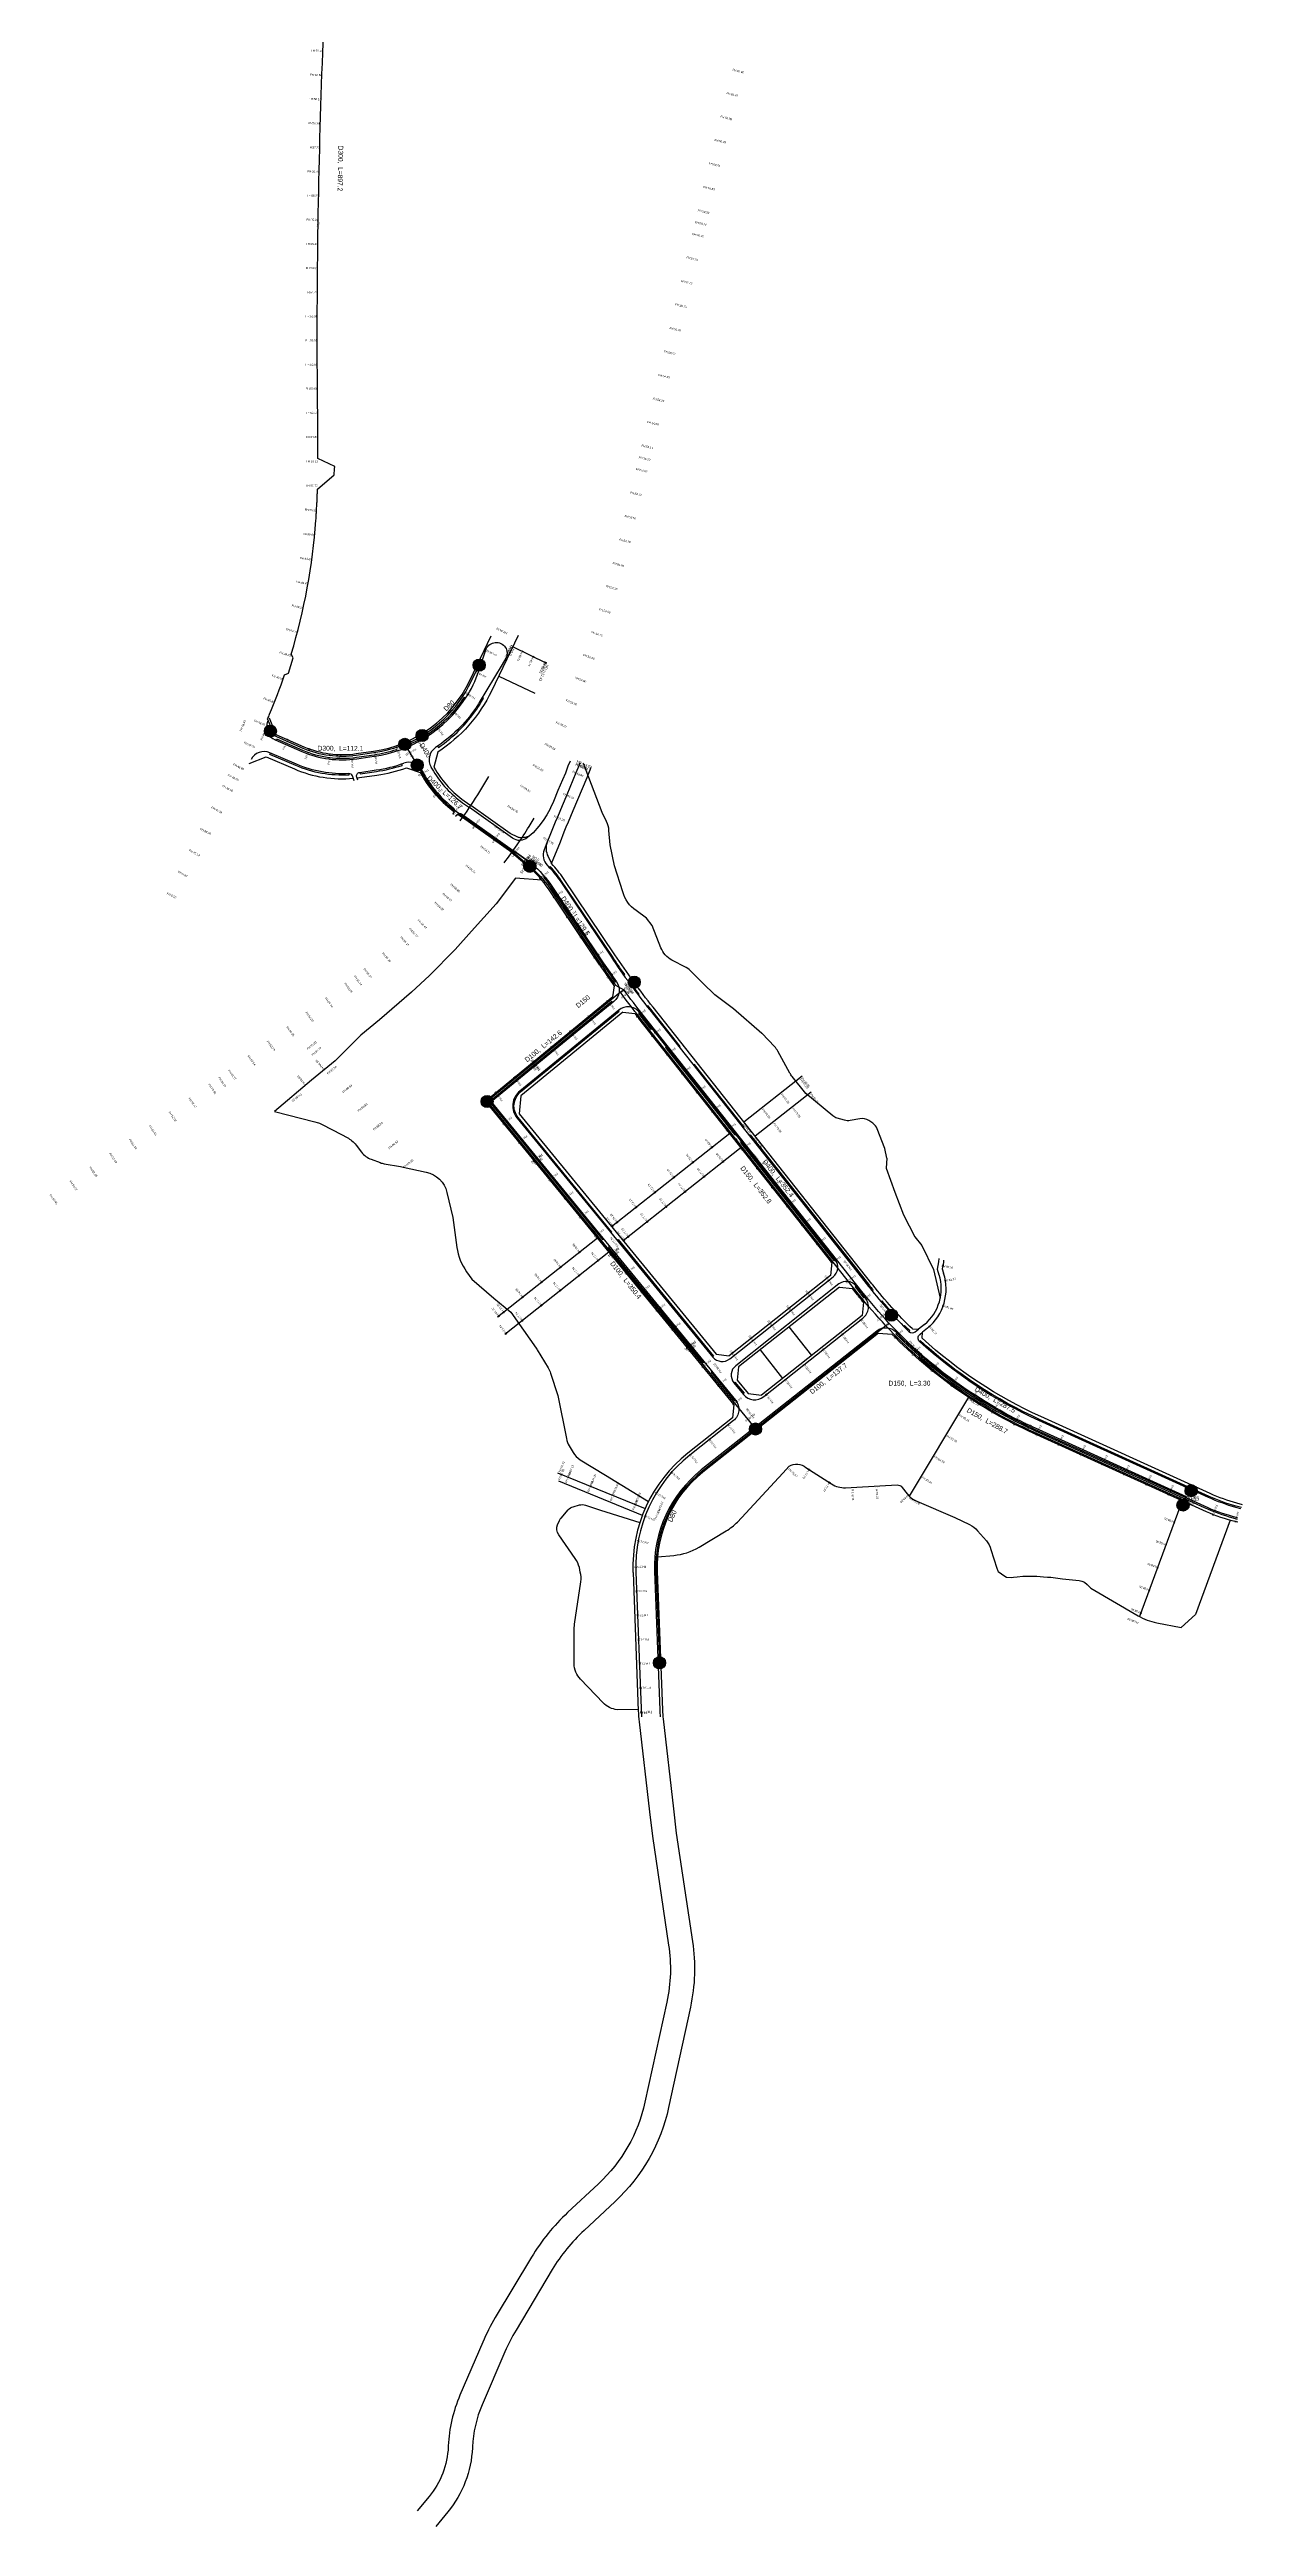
# Model space of a CAD drawing. Header units: millimetres. Extents: x 227572 to 269266, y 328772 to 443556.
# Drawn here: x 237910 to 238898, y 328772 to 330822 of the extents above; entities that cross this region are included whole.
import ezdxf
from ezdxf.enums import TextEntityAlignment as Align

# ---------------------------------------------------------------- set-up
doc = ezdxf.new("R2010")
doc.units = ezdxf.units.MM
for name, color, linetype in [('+++New_지구계(1안)', 1, 'Continuous'), ('0.보차도(중1류이상)', 5, 'Continuous'), ('0.보차도(중2류이하)', 4, 'Continuous'), ('0.식수대', 3, 'Continuous'), ('00_계획line', 7, 'Continuous'), ('L_diameter', 3, 'Continuous'), ('L_FH', 5, 'Continuous'), ('L_Junction', 1, 'Continuous'), ('L_pipeline', 4, 'Continuous'), ('L_Pipes', 2, 'Continuous'), ('S-2.생활-1.격점-1.원', 250, 'Continuous'), ('S-2.생활-1.격점-2.번호', 1, 'Continuous'), ('S-2.생활-2.관로-2.제원', 7, 'Continuous'), ('도로체인계획고', 6, 'Continuous'), ('도로체인번호', 6, 'Continuous')]:
    doc.layers.add(name, color=color, linetype=linetype)
doc.layers.get('+++New_지구계(1안)').off()
doc.styles.add('HY울릉도M', font='HYWULM.TTF')
doc.styles.get("Standard").update_dxf_attribs({"font": 'arial.ttf'})

# ---------------------------------------------------------------- blocks, each defined once
blk = doc.blocks.new('남청주현도')
at = {"layer": '0.보차도(중1류이상)', "color": 8, "ltscale": 0.3}
for points in [[(238090.8, 330266.1, 0.407532), (238097.2, 330250.6), (238119.2, 330241.1, 0.138555), (238164.6, 330235), (238179.1, 330237.1, 0.2146), (238254.7, 330285.2, 0.066674), (238265.6, 330307.8), (238269.7, 330320.3), (238271.8, 330326, -1.029569), (238288, 330318.2), (238284.9, 330313), (238266, 330281.6, -0.014735), (238263, 330276.9, -0.097303), (238229.8, 330244.4)], [(238162.5, 330216.8), (238161, 330220.8, 0.334024), (238158, 330222.8, -0.116612), (238114.7, 330230.5), (238092.7, 330240, 0.399853), (238077.1, 330234.3)], [(238165.5, 330217.2), (238164.6, 330219.8, -0.485539), (238167.1, 330223.8), (238180.7, 330225.8, 0.048952), (238203.6, 330231.4)]]:
    blk.add_lwpolyline(points, format="xyb", dxfattribs=at)
at = {"layer": '0.보차도(중2류이하)', "color": 8, "ltscale": 0.5}
for points in [[(238217.9, 330226.2), (238221.2, 330220.7, 0.093681), (238244.4, 330194.5, 0.093681)], [(238226, 330228.2), (238228.1, 330224.8, 0.104382), (238252.2, 330198.7), (238257.9, 330194.6)], [(238246.4, 330187.5), (238247.7, 330188.9, -0.377214), (238251.6, 330189.3), (238253.4, 330188)], [(238253.3, 330188), (238294.1, 330159.1), (238307.4, 330149.7), (238309.4, 330148, -0.071762), (238326.1, 330129.5), (238368.6, 330066.3, 0.00684), (238379.6, 330050.5, -0.394705), (238377.4, 330034.2), (238275.9, 329951.1), (238478.1, 329704.3, -0.419171), (238476.3, 329687.3), (238440.1, 329658.7, 0.239337), (238395.5, 329561.8), (238400.1, 329442.1)], [(238322.3, 330166.4), (238319.7, 330159.8, 0.29511), (238322.2, 330147, -0.04423), (238332.8, 330133.9), (238375.3, 330070.8, 0.019384), (238407.1, 330027.2), (238575.3, 329814.7), (238588.1, 329798.4, 0.000839), (238588.9, 329797.4, 0.032506), (238621.5, 329761.1, 0.382428), (238626.8, 329760.9), (238629.4, 329763)], [(238459.3, 329739.9, 0.409275), (238473.2, 329738.4), (238558.9, 329806.3, 0.414214), (238560.6, 329820.3), (238398.4, 330025.3, 0.419171), (238381.4, 330027.1), (238299.6, 329960.1, 0.414214), (238297.3, 329937.6), (238459.3, 329739.9)], [(238893.5, 329606.8), (238890, 329607.8, -0.039304), (238866.2, 329616.4), (238725.8, 329680.1, -0.092071), (238610.9, 329760.4, 0.382913), (238594.9, 329761.4), (238449.7, 329646.5, 0.239337), (238411, 329562.4), (238415.4, 329447.9, 0.013591), (238415.7, 329442.3)], [(238896.3, 329614.4), (238892.1, 329615.5, -0.039304), (238869.5, 329623.7), (238729.1, 329687.4, -0.079201), (238630.4, 329752.7, -0.456517), (238630.6, 329758.7), (238632.7, 329760.5)]]:
    blk.add_lwpolyline(points, format="xyb", dxfattribs=at)
at = {"layer": '0.보차도(중2류이하)', "color": 8, "ltscale": 0.5, "elevation": 50}
blk.add_lwpolyline([(238244.3, 330189.6), (238244.7, 330190.1)], dxfattribs=at)
at = {"layer": '0.보차도(중2류이하)', "color": 8, "ltscale": 0.5, "elevation": 51.7}
blk.add_lwpolyline([(238307.2, 330171), (238307.2, 330171), (238305.8, 330169.8, -0.340364), (238293.6, 330169.3), (238257.9, 330194.7, -0.000053), (238257.8, 330194.7, -0.000053)], format="xyb", dxfattribs=at)
at = {"layer": '0.보차도(중2류이하)', "color": 8, "ltscale": 0.5}
blk.add_lwpolyline([(238307.4, 330149.7), (238294.1, 330159.1)], dxfattribs=at)
blk.add_lwpolyline([(238583.4, 329772.1, 0.416582), (238585.4, 329789.1, -0.002841), (238582.6, 329792.5, -0.000821), (238581.8, 329793.5), (238577.6, 329798.8, 0.414214), (238563.6, 329800.4), (238478.2, 329732.8, 0.419171), (238476.7, 329718.7), (238484.6, 329709, 0.409273), (238501.4, 329707.2)], format="xyb", close=True, dxfattribs=at)
for centre, radius, start, end in [((238236.4, 330234.3), 12, 123.3135, 210.8185), ((238207.6, 330220.1), 12, 30.8185, 109.4264), ((238242.5, 330192.1), 3, 317.3235, 52.226)]:
    blk.add_arc(centre, radius, start, end, dxfattribs=at)
at = {"layer": '0.식수대', "color": 8, "ltscale": 0.3}
for p, q in [((238253.7, 330285.9), (238254.7, 330285.2)), ((238269.6, 330285.2), (238268.6, 330285.8)), ((238198, 330241.6), (238197.6, 330242.8)), ((238225.1, 330255.1), (238224.4, 330256.1)), ((238231.5, 330245.5), (238232.2, 330244.5)), ((238158, 330222.8), (238158.1, 330221.6)), ((238167.1, 330223.8), (238167.3, 330222.6)), ((238201.7, 330230.7), (238202.1, 330229.6))]:
    blk.add_line(p, q, dxfattribs=at)
for points in [[(238224.4, 330256.1, 0.097619), (238253.7, 330285.9)], [(238232.2, 330244.5, 0.092972), (238264, 330276.2, 0.014735), (238267.1, 330281), (238269.6, 330285.2)], [(238097.6, 330250.4), (238098.1, 330251.5), (238119.7, 330242.2, 0.138555), (238164.4, 330236.3), (238178.9, 330238.4, 0.04465), (238197.6, 330242.8)], [(238207.7, 330246.8, 0.018881), (238215, 330250.4, 0.018881)], [(238158.1, 330221.6, -0.116612), (238114.2, 330229.4), (238092.6, 330238.7), (238093.1, 330239.8)]]:
    blk.add_lwpolyline(points, format="xyb", dxfattribs=at)
for points in [[(238208.1, 330245.6), (238207.7, 330246.8)], [(238215.7, 330249.3), (238215, 330250.4)], [(238167.3, 330222.6), (238180.9, 330224.5)]]:
    blk.add_lwpolyline(points, dxfattribs=at)
at = {"layer": '0.식수대', "color": 8, "ltscale": 0.5}
for points in [[(238385.5, 330055.9), (238386.3, 330056.5, -0.006467), (238376.1, 330071.3), (238333.6, 330134.5, 0.037569), (238324.7, 330145.9), (238324.1, 330145)], [(238319.7, 330137.9), (238319.2, 330137, -0.029309), (238325.3, 330128.9), (238367.8, 330065.7, 0.00665), (238378.5, 330050.3), (238379.3, 330050.9)], [(238397.6, 330039.4), (238398.4, 330040, -0.00304), (238393.4, 330046.8), (238392.6, 330046.2)], [(238375, 329842.8), (238375.8, 329843.4), (238298.1, 329938.2, -0.414214), (238300.2, 329959.3), (238381.8, 330026.1), (238381.2, 330026.9)], [(238431.5, 329996.3), (238432.3, 329996.9), (238407.9, 330027.8, -0.001237), (238405.7, 330030.5), (238405, 330029.9)], [(238489.4, 329923.2), (238490.2, 329923.8), (238576.1, 329815.3), (238588.9, 329799.1, 0.000841), (238589.7, 329798.1, 0.002251), (238591.8, 329795.4), (238591, 329794.8)], [(238577.8, 329798.6), (238577, 329798), (238581.1, 329792.8, 0.000819), (238581.8, 329791.9, 0.002229), (238584, 329789.2), (238584.8, 329789.8)], [(238608.9, 329774.1), (238609.6, 329774.7, -0.010388), (238599.3, 329786.4), (238598.5, 329785.7)], [(238611.5, 329759.8), (238610.8, 329759.1, 0.091514), (238725.4, 329679.2), (238865.8, 329615.5, 0.039304), (238889.7, 329606.9), (238893.1, 329605.9)], [(238617.2, 329765.4), (238617.9, 329766.1, 0.004048), (238622.2, 329761.8), (238621.5, 329761.1)], [(238896.7, 329615.3), (238892.3, 329616.5, -0.039304), (238869.9, 329624.6), (238729.6, 329688.3, -0.079201), (238631.1, 329753.4), (238630.4, 329752.7)]]:
    blk.add_lwpolyline(points, format="xyb", dxfattribs=at)
for points in [[(238376.4, 330033.3), (238375.8, 330034.1), (238307.4, 329978.1), (238274.5, 329951.2), (238301.5, 329918.3), (238367.9, 329837.2), (238368.7, 329837.8)], [(238409.1, 330011.7), (238408.3, 330011.1), (238397.9, 330024.3), (238398.7, 330024.9)], [(238420.9, 329996.8), (238420.1, 329996.2), (238477.4, 329923.8), (238478.2, 329924.5)], [(238484.4, 329929.4), (238485.2, 329930.1), (238444.1, 329982), (238443.3, 329981.4)], [(238560.4, 329820.5), (238559.6, 329819.9), (238482.4, 329917.6), (238483.1, 329918.2)], [(238452.3, 329735.8), (238451.5, 329735.2), (238373, 329831), (238373.8, 329831.6)], [(238380.1, 329836.6), (238380.8, 329837.2), (238459.9, 329740.8), (238459.1, 329740.1)], [(238458.6, 329728.1), (238457.9, 329727.4), (238477.3, 329703.7), (238478, 329704.4)], [(238476.8, 329718.5), (238477.6, 329719.1), (238485.1, 329710), (238484.3, 329709.4)]]:
    blk.add_lwpolyline(points, dxfattribs=at)
at = {"layer": '0.식수대', "color": 8, "ltscale": 0.3}
blk.add_arc((238163.4, 330345.3), 122, 278.2165, 288.4778, dxfattribs=at)
at = {"layer": '00_계획line', "color": 7}
for p, q in [((238292.9, 330157.5), (238252.2, 330186.4)), ((238291.5, 330173.2), (238258.9, 330196.3)), ((238299.8, 330167.4), (238299.8, 330167.4)), ((238365.7, 330064.3), (238323.2, 330127.5)), ((238376.6, 330038.1), (238271, 329951.5)), ((238376.6, 330038.1), (238377.8, 330047)), ((238384.8, 330025.4), (238300.3, 329956.2)), ((238384.8, 330025.4), (238394.8, 330024.3)), ((238557.8, 329818.2), (238398.1, 330020)), ((238271, 329951.5), (238476.7, 329700.5)), ((238298.9, 329941.2), (238461.9, 329742.2)), ((238557.8, 329818.2), (238556.5, 329807.3)), ((238646.1, 329818.8), (238644.9, 329812.7)), ((238644.9, 329812.7), (238646.4, 329808)), ((238646.2, 329821.6), (238646.1, 329818.8)), ((238650.1, 329818.3), (238649, 329812.9)), ((238649, 329812.9), (238650.2, 329809.3)), ((238650.2, 329820.1), (238650.1, 329818.3)), ((238556.5, 329807.3), (238472.8, 329741)), ((238564, 329797.9), (238480.6, 329731.8)), ((238564, 329797.9), (238574.9, 329796.6)), ((238582.7, 329774.4), (238499.5, 329708.5)), ((238583.9, 329785.4), (238582.7, 329774.4)), ((238634.3, 329767), (238629.4, 329763)), ((238636.9, 329763.9), (238632.7, 329760.5)), ((238461.9, 329742.2), (238472.8, 329741)), ((238480.6, 329731.8), (238479.4, 329720.9)), ((238479.4, 329720.9), (238488.5, 329709.7)), ((238488.5, 329709.7), (238499.5, 329708.5)), ((238475.5, 329689.6), (238438.7, 329660.4)), ((238476.7, 329700.5), (238475.5, 329689.6)), ((238393.2, 329561.7), (238397.6, 329447.2))]:
    blk.add_line(p, q, dxfattribs=at)
for points in [[(238097.6, 330255), (238120.9, 330245, 0.138555), (238164, 330239.3), (238178.4, 330241.3, 0.24975), (238258.1, 330299.7), (238275.9, 330336.8)], [(238298.2, 330337.1), (238276.1, 330291.1, -0.136928), (238231.7, 330240.6, -0.136068)], [(238089.6, 330236.7), (238113, 330226.6, 0.125407), (238161.7, 330218.9, 0.125407)], [(238164.8, 330219.2, 0.005217), (238166.9, 330219.5), (238181.3, 330221.5, 0.050323), (238205.7, 330227.6), (238217, 330223.8), (238219.5, 330219.6, 0.101835), (238245.6, 330191.1)], [(238228.5, 330228), (238229.8, 330225.8, 0.104382), (238253.4, 330200.3), (238258.9, 330196.3)], [(238250.3, 330183.7, 0.01734), (238264.7, 330205.3), (238274, 330220.4)], [(238349.4, 330231.6), (238346, 330223.4), (238338.4, 330205.3), (238334.5, 330196), (238330.6, 330186.7), (238328.8, 330182.5), (238327.1, 330178.4), (238323.8, 330170.1), (238322.3, 330166.4, 0.216061), (238322.9, 330154.1), (238325.8, 330148.3)], [(238452.2, 330048.1), (238442, 330058.5, 0.076574), (238437.2, 330062.2), (238425.4, 330068.4, -0.176643), (238416.3, 330078.7), (238409, 330097), (238404.3, 330103), (238395.8, 330109.6, -0.199545), (238384.9, 330124.9), (238377.9, 330146.4), (238374.2, 330163.9), (238373.3, 330175.8, 0.093778), (238371.4, 330183), (238367.8, 330190.6), (238352.1, 330231.1)], [(238286.5, 330148.9, 0.027426), (238307.2, 330179.1), (238311.4, 330185.8)], [(238624.4, 329763.2, -0.032935), (238591.7, 329799.6, -0.000846), (238590.9, 329800.6), (238409.8, 330029.4, -0.019384), (238378.2, 330072.7), (238335.7, 330135.9, 0.040074), (238325.8, 330148.3, 0.040074)], [(238317.8, 330134.7), (238295.9, 330136.2), (238279.9, 330114.9), (238259.6, 330092.4), (238246, 330077.2), (238224.8, 330055.6), (238209.9, 330041.9), (238183.3, 330019), (238168.1, 330006.2), (238157.5, 329995.7), (238146.6, 329985), (238127.2, 329969.1), (238096.6, 329943.2), (238129.8, 329934.7), (238131.7, 329934.1, -0.053188), (238136, 329932.4), (238151.9, 329924), (238156.6, 329921.6, -0.110698), (238164, 329915.4), (238168.6, 329909.4, 0.139468), (238176.5, 329903.6), (238184, 329900.8, 0.047422), (238187.3, 329899.9), (238200.8, 329897.5, -0.025771), (238203, 329897), (238222.1, 329893, -0.296143), (238239.1, 329876.2), (238244, 329855.4), (238247.5, 329830.7, 0.11731), (238255.4, 329810.5), (238259.7, 329804.4), (238277.9, 329788.7), (238292, 329777.1), (238313.1, 329747.2, -0.01801), (238313.9, 329745.9), (238322.9, 329731, -0.055601), (238325, 329726.5), (238331.1, 329708), (238338.1, 329672.4, 0.088165), (238340.3, 329666.5), (238343.7, 329661, 0.118061), (238349.6, 329655), (238370.4, 329642.1), (238406.1, 329620.5)], [(238452.2, 330048.1), (238459.9, 330040.7, 0.032063), (238460.9, 330039.9), (238476.4, 330028.5)], [(238452.2, 330048.1), (238459.9, 330040.7, 0.032063), (238460.9, 330039.9), (238476.4, 330028.5)], [(238603.2, 329904.6), (238601.7, 329912.4), (238595.3, 329928.8, 0.151359), (238591.7, 329933.4), (238588.3, 329935.7, 0.200784), (238580.8, 329937.2), (238572.9, 329935.7, -0.120691), (238568.1, 329935.9), (238562.1, 329937.7, -0.099204), (238558.6, 329939.5), (238536.1, 329957.9), (238524.8, 329972.1, -0.041727), (238523, 329974.9), (238513, 329993, 0.061001), (238510.2, 329997), (238500.2, 330007.8), (238499.9, 330008)], [(238583.9, 329785.4, -0.004092), (238579.9, 329790.3, -0.000814), (238579.1, 329791.3), (238574.9, 329796.6)], [(238596.4, 329759.7), (238451.1, 329644.7, 0.239337), (238413.2, 329562.5), (238417.6, 329448, 0.018998), (238418.2, 329440.4), (238426.7, 329366), (238429, 329345.9), (238442.5, 329256.2, -0.091217), (238440.7, 329202), (238422.7, 329119, -0.152645), (238378.4, 329041.2), (238352.7, 329017.2, 0.070157), (238326.3, 328984.7), (238296.4, 328934.7, 0.033552), (238287.2, 328916.8), (238268.3, 328872.9, 0.090315), (238260.3, 328838), (238260.3, 328837.2, -0.161567), (238240, 328784.3), (238230, 328772.2)], [(238893.6, 329603.2), (238889, 329604.4, -0.039304), (238864.7, 329613.2), (238724.4, 329676.9, -0.093002), (238607.4, 329759, -0.093002)], [(238897.5, 329617.7), (238893, 329618.9, -0.039304), (238870.9, 329626.9), (238730.6, 329690.6, -0.079412), (238632.5, 329755.5, -0.079412)], [(238413.5, 329574.5), (238427, 329575.8, 0.11124), (238447.9, 329582.6), (238470.2, 329596, 0.060485), (238479.7, 329603.4), (238517.1, 329643.9), (238522.3, 329649.5, -0.342423), (238536.3, 329648.4), (238557.5, 329634.9, 0.152038), (238569, 329631.8), (238578.5, 329632.2)], [(238578.5, 329632.2), (238611.7, 329634.1, -0.246742), (238615.9, 329632.1), (238620.1, 329626.7, 0.127134), (238628, 329620.6), (238659.4, 329607.1), (238671.7, 329601.3, -0.107162), (238678.4, 329596.2), (238685.6, 329587.9, -0.101824), (238689.4, 329580.8), (238694.3, 329565.2, 0.073984), (238695.5, 329562.5, 0.073984)], [(238397.6, 329448.3), (238380.2, 329448.1, -0.181037), (238368.5, 329453.7), (238349.7, 329473.3, -0.194975), (238344.5, 329486.2), (238344.6, 329516.2, -0.035157), (238344.8, 329518.8), (238350, 329554, 0.093917), (238349.6, 329562), (238348.8, 329565.8, 0.096011), (238345.4, 329573.3), (238331.7, 329592.8, -0.262509), (238330.8, 329601.2), (238332.3, 329604.6, -0.075264), (238333.7, 329606.7), (238339.6, 329613.5, -0.14805), (238343.8, 329616.1), (238348.9, 329617.5, -0.150123), (238353.9, 329617.4), (238366.4, 329613.1), (238398.8, 329602.9)], [(238772.1, 329548.8), (238811.2, 329525.9, 0.083135), (238826.6, 329520), (238846.8, 329516, 0)], [(238398.3, 329438.1), (238406.9, 329363.7), (238409.2, 329343.3), (238422.7, 329253.3, -0.091217), (238421.2, 329206.2), (238403.1, 329123.2, -0.152645), (238364.7, 329055.8), (238339.1, 329031.9, 0.070157), (238309.2, 328995), (238279.2, 328945, 0.033552), (238268.9, 328924.7), (238250, 328880.8, 0.090315), (238240.3, 328838.9), (238240.3, 328838.1, -0.161567), (238224.5, 328797), (238214.7, 328785.1)]]:
    blk.add_lwpolyline(points, format="xyb", dxfattribs=at)
for points in [[(238322, 330314), (238293.7, 330327.6)], [(238282.1, 330303.5), (238311.9, 330289.2)], [(238092, 330268.9), (238097.6, 330255)], [(238075.6, 330231.2), (238089.6, 330236.7)], [(238231.7, 330240.6), (238228.5, 330228)], [(238341.2, 330233), (238339.4, 330228.8), (238337.2, 330223.2), (238334.9, 330217.7), (238331.1, 330208.7), (238327.3, 330199.6), (238325, 330194.4)], [(238325.8, 330148.3), (238333.1, 330166.4), (238336.3, 330174.6), (238338, 330178.6), (238339.8, 330182.8), (238343.7, 330192.1), (238347.6, 330201.4), (238355.2, 330219.5), (238358.7, 330228)], [(238162.5, 330216.8), (238161.7, 330218.9)], [(238165.5, 330217.2), (238164.8, 330219.2)], [(238248.1, 330189.3), (238252.2, 330186.4)], [(238325, 330194.4), (238324.6, 330193.5), (238321.9, 330188.7), (238318.8, 330184), (238315.3, 330179.2), (238310.6, 330173.8), (238307.2, 330171), (238306.5, 330170.7), (238305.7, 330170.5), (238304.9, 330170.2), (238304.1, 330170), (238303.3, 330169.9), (238302.5, 330169.8), (238301.6, 330169.7), (238300.7, 330169.7), (238299.9, 330169.7), (238299.1, 330169.8), (238298.4, 330170), (238297.8, 330170.1), (238291.5, 330173.2)], [(238292.9, 330157.5), (238307.2, 330145.3)], [(238476.4, 330028.5), (238499.9, 330008)], [(238476.4, 330028.5), (238499.9, 330008)], [(238300.3, 329956.2), (238298.9, 329941.2)], [(238533.2, 329972.5), (238485, 329934.3)], [(238540.6, 329959.2), (238494.3, 329922.6)], [(238473.3, 329925), (238375.5, 329847.7)], [(238482.6, 329913.3), (238385, 329836.1)], [(238603.2, 329904.6), (238602.7, 329896.2), (238609.8, 329876.4), (238617, 329857.5), (238626.4, 329839.3), (238632.1, 329832.2)], [(238363.7, 329838.4), (238281.2, 329773)], [(238632.1, 329832.2), (238642, 329812.3), (238647.5, 329788.7)], [(238373.3, 329826.8), (238287.1, 329758.6)], [(238522.2, 329764.8), (238540.8, 329741.3)], [(238596.4, 329759.7), (238607.4, 329759)], [(238624.4, 329763.2), (238629.4, 329763)], [(238632.5, 329755.5), (238632.7, 329760.5)], [(238498.3, 329745.9), (238516.9, 329722.3)], [(238670.7, 329706.6), (238621.7, 329624.8)], [(238330.8, 329644.1), (238403.2, 329614.5)], [(238330.8, 329644.1), (238403.2, 329614.5)], [(238331.5, 329637.4), (238400.9, 329609)], [(238331.5, 329637.4), (238400.9, 329609)], [(238847.6, 329621), (238812.4, 329525.2)], [(238887.5, 329605), (238858.8, 329526.9)], [(238695.5, 329562.5), (238700.9, 329558.6), (238702.2, 329557.7), (238706.2, 329557.6), (238708.1, 329557.8), (238711.1, 329558), (238715.9, 329558.5), (238719.2, 329558.7), (238722.5, 329558.7), (238725.7, 329558.6), (238727.3, 329558.5), (238732.9, 329558.1), (238736.2, 329557.9), (238738.9, 329557.8), (238748.6, 329556.5), (238762.4, 329554.9), (238764.6, 329554.4), (238766.7, 329553.5), (238769, 329551.8), (238772.1, 329548.8)], [(238858.8, 329526.9), (238846.8, 329516)]]:
    blk.add_lwpolyline(points, dxfattribs=at)
at = {"layer": '00_계획line', "color": 7, "elevation": 50}
for points in [[(238244.3, 330189.6), (238245.6, 330191.1)], [(238246.4, 330187.5), (238248.1, 330189.3)]]:
    blk.add_lwpolyline(points, dxfattribs=at)
at = {"layer": '00_계획line', "color": 7}
for centre, radius, start, end in [((238253.7, 330080.8), 83.7, 33.9168, 50.3538), ((238952.8, 330459.1), 707.5, 213.9168, 215.6274), ((238952.8, 330459.1), 707.5, 217.9252, 218.3587), ((238610.3, 329796.4), 38, 309.3268, 17.8451), ((238610.3, 329796.4), 42, 309.3268, 17.8451), ((238513.1, 329566.3), 120, 128.3587, 182.1981), ((238517.5, 329451.8), 120, 182.1981, 186.5515)]:
    blk.add_arc(centre, radius, start, end, dxfattribs=at)
blk = doc.blocks.new('격점-생활')
at = {"layer": 'S-2.생활-1.격점-1.원'}
h = blk.add_hatch(color=250, dxfattribs=at)
h.dxf.hatch_style = 1
edge = h.paths.add_edge_path()
edge.add_arc((237637.7, 330904.9), 9, 0, 360)
blk.add_circle((237637.7, 330904.9), 9, dxfattribs=at)

msp = doc.modelspace()

# ---------------------------------------------------------------- linework, layer by layer
at = {"layer": 'L_pipeline'}
for points in [[(238096.5, 330253.9), (238092.4, 330264.1), (238090.8, 330268), (238090.9, 330268.2), (238091.3, 330269.1), (238091.7, 330270.1), (238092.1, 330271), (238092.5, 330271.9, 0.017038), (238104.9, 330304.5), (238108.1, 330306), (238112.1, 330318.5), (238110.4, 330321.7, 0.055308), (238130.8, 330432.5), (238130.9, 330433.5), (238130.9, 330434.6), (238131, 330435.6), (238131.1, 330436.6), (238131.1, 330437.6), (238131.2, 330438.6), (238131.3, 330439.6), (238131.3, 330440.7), (238131.4, 330441.7), (238131.4, 330442.7), (238131.5, 330443.7), (238131.5, 330444.7), (238131.6, 330445.7), (238131.6, 330446.8), (238131.7, 330447.8), (238131.7, 330448.8), (238131.8, 330449.8), (238131.8, 330450.8), (238131.8, 330451.8), (238131.9, 330452.9), (238131.9, 330453.9), (238132, 330454.9), (238132, 330455.9), (238132, 330456.9), (238132.1, 330457.9), (238132.1, 330458.2), (238145.9, 330469.9), (238146.3, 330474.9), (238146.4, 330476.9), (238132.4, 330483.6), (238132.4, 330484.2), (238132.4, 330485.2), (238132.4, 330486.2), (238132.4, 330487.2), (238132.4, 330488.2), (238132.4, 330489.3), (238132.4, 330490.3), (238132.4, 330491.3), (238132.4, 330492.3), (238132.4, 330493.3), (238132.4, 330494.3), (238132.4, 330495.3), (238132.4, 330496.3), (238132.4, 330497.3), (238132.4, 330498.3), (238132.4, 330499.3), (238132.4, 330500.3), (238132.4, 330501.3), (238132.4, 330502.3), (238132.4, 330503.3), (238132.4, 330504.3), (238132.4, 330505.3), (238132.4, 330506.3), (238132.3, 330507.3), (238132.3, 330508.3), (238132.3, 330509.3), (238132.3, 330510.3), (238132.3, 330511.3), (238132.3, 330512.3), (238132.3, 330513.3), (238132.1, 330535.6, -0.011854), (238136.5, 330819.6), (238139.6, 330900)], [(238204.4, 330246.9, 0.184012), (238259.4, 330299.1), (238265.8, 330312.4)], [(238204.4, 330246.9, -0.06285), (238178.7, 330239.9), (238164.2, 330237.8, -0.138555), (238120.3, 330243.6), (238096.5, 330253.9)], [(238214.6, 330229.8), (238220.4, 330220.1, 0.104382), (238247, 330191.3), (238293.6, 330158.3), (238293.6, 330158.3), (238307.8, 330146)], [(238307.8, 330146, -0.071818), (238324.1, 330128.1), (238366.6, 330064.9, 0.00116), (238378.6, 330047.6), (238385.6, 330043.9)], [(238602.5, 329765.8, -0.022331), (238579.9, 329791.9), (238398.9, 330020.7, -0.009399), (238382.8, 330041.8, -0.009399)], [(238604.9, 329768.1, -0.016228), (238582.6, 329794.1), (238401.6, 330022.8, -0.009399), (238385.6, 330043.9, -0.009399)], [(238849.7, 329621.1), (238724.8, 329677.8, -0.09965), (238602.5, 329765.8, -0.098448)], [(238851.2, 329624.3), (238726.2, 329681, -0.098437), (238604.9, 329768.1, -0.098448)], [(238494.5, 329680.4), (238450.5, 329645.5, 0.239337), (238412.2, 329562.4), (238415.1, 329486.9)]]:
    msp.add_lwpolyline(points, format="xyb", dxfattribs=at)
for points in [[(238204.4, 330246.9), (238214.6, 330229.8)], [(238382.8, 330041.8), (238272.4, 329951.4)], [(238382.8, 330041.8), (238385.6, 330043.9)], [(238272.4, 329951.4), (238494.5, 329680.4)], [(238602.5, 329765.8), (238494.5, 329680.4)], [(238602.5, 329765.8), (238604.9, 329768.1)], [(238849.7, 329621.1), (238848.3, 329618)], [(238851.2, 329624.3), (238849.7, 329621.1)]]:
    msp.add_lwpolyline(points, dxfattribs=at)

# ---------------------------------------------------------------- block references
at = {"layer": '+++New_지구계(1안)'}
msp.add_blockref('남청주현도', (0, 0), dxfattribs=at)
at = {"layer": 'S-2.생활-1.격점-1.원', "xscale": 0.5555555555620231, "yscale": 0.5555555555620231, "zscale": 0.5555555555620231}
for p in [(106244.9, 146476.4), (106072.2, 146421.9), (106183.4, 146410.9), (106197.8, 146418.2), (106193.7, 146393.8), (106286.9, 146310), (106373.3, 146214.1), (106251.5, 146115.4), (106586.2, 145938.5), (106473.6, 145844.3), (106834.1, 145793.3), (106827.4, 145781.4), (106394.2, 145650.8)]:
    msp.add_blockref('격점-생활', p, dxfattribs=at)

# ---------------------------------------------------------------- texts
at = {"layer": 'L_diameter', "width": 0.8}
for s, rotation, p in [('300', 89.1103, (238132.6, 330678.2)), ('80', 47.4404, (238241.9, 330273.2)), ('300', 357.8652, (238149.6, 330237)), ('400', 300.8185, (238209.5, 330238.4)), ('400', 324.6548, (238257.2, 330184.1)), ('400', 303.9168, (238346.6, 330094.5)), ('150', 36.2046, (238384.2, 330042.8)), ('100', 39.3268, (238327.6, 329996.6)), ('150', 308.3587, (238491.8, 329903.2)), ('400', 308.3587, (238494.5, 329905.4)), ('100', 309.3268, (238383.5, 329815.9)), ('150', 43.1031, (238603.7, 329767)), ('100', 38.3587, (238548.5, 329723.1)), ('150', 334.5603, (238718.2, 329680.9)), ('400', 334.6082, (238720.3, 329683.8)), ('80', 70.798, (238417.8, 329599.5))]:
    msp.add_text(s, height=1, rotation=rotation, dxfattribs=at).set_placement(p, align=Align.TOP_CENTER)
at = {"layer": 'L_FH'}
for p in [(238849.7, 329621.1), (238851.2, 329624.3)]:
    msp.add_text('80.55', height=3, dxfattribs=at).set_placement(p, align=Align.TOP_LEFT)
at = {"layer": 'L_Junction'}
for s, p in [('nam1_SL1', (238849.7, 329621.1)), ('nam1_SL2', (238851.2, 329624.3))]:
    msp.add_text(s, height=1, dxfattribs=at).set_placement(p)
at = {"layer": 'L_Pipes', "width": 0.75}
for s, rotation, p in [('Nam1_088', 89.1103, (238132.6, 330678.2)), ('nam2_014', 47.4404, (238241.9, 330273.2)), ('nam2_015', 357.8652, (238149.6, 330237)), ('nam2_012', 300.8185, (238209.5, 330238.4)), ('nam2_013', 324.6548, (238257.2, 330184.1)), ('nam2_001', 303.9168, (238346.6, 330094.5)), ('nam2_010', 36.2046, (238384.2, 330042.8)), ('nam2_006', 39.3268, (238327.6, 329996.6)), ('nam2_003', 308.3587, (238491.8, 329903.2)), ('nam2_002', 308.3587, (238494.5, 329905.4)), ('nam2_007', 309.3268, (238383.5, 329815.9)), ('nam2_011', 43.1031, (238603.7, 329767)), ('nam2_004', 38.3587, (238548.5, 329723.1)), ('nam2_009', 334.5603, (238718.2, 329680.9)), ('nam2_008', 334.6082, (238720.3, 329683.8)), ('nam2_005', 70.798, (238417.8, 329599.5))]:
    msp.add_text(s, height=1, rotation=rotation, dxfattribs=at).set_placement(p, align=Align.CENTER)
at = {"layer": 'S-2.생활-1.격점-2.번호', "color": 7, "true_color": 0xffffff, "style": 'HY울릉도M'}
for s, p in [('7', (238265.8, 330312.4)), ('9', (238093.2, 330257.9)), ('8', (238204.4, 330246.9)), ('6', (238214.6, 330229.8)), ('5', (238307.8, 330146)), ('4', (238394.3, 330050.2)), ('1', (238607.1, 329774.6)), ('2', (238494.5, 329680.4)), ('SL2', (238855, 329629.3)), ('SL1', (238848.3, 329617.4)), ('3', (238415.1, 329486.9))]:
    msp.add_text(s, height=5, dxfattribs=at).set_placement(p, align=Align.MIDDLE_CENTER)
at = {"layer": 'S-2.생활-1.격점-2.번호', "color": 7, "true_color": 0xffffff, "style": 'HY울릉도M', "width": 0.5}
msp.add_text('4-1', height=5, dxfattribs=at).set_placement((238272.4, 329951.4), align=Align.MIDDLE_CENTER)
at = {"layer": 'S-2.생활-2.관로-2.제원', "color": 7, "style": 'HY울릉도M', "width": 0.9}
for s, rotation, p in [('D300,  L=897.2', 268.9793, (238149.1, 330723.6, 69)), ('D80', 43.7998, (238242.3, 330277.6, 115)), ('D300,  L=112.1', 359.8117, (238151.1, 330241.7, 69)), ('D400', 301.3654, (238219.7, 330241, 69)), ('D400,  L=126.7', 316.6534, (238236.1, 330205.7)), ('D400,  L=129.5', 303.9168, (238343.9, 330103.9, 69)), ('D150', 39.3268, (238353, 330032.7)), ('D100,  L=142.6', 39.3268, (238320.2, 329995.7, 69)), ('D150,  L=352.8', 308.1618, (238493.4, 329881.3, 69)), ('D400,  L=352.4', 308.1618, (238511.8, 329886.6, 69)), ('D100,  L=350.4', 308.1618, (238385.7, 329802.4, 69)), ('D100,  L=137.7', 38.1618, (238556.2, 329720.6, 69)), ('D400,  L=287.5', 330.4799, (238691.9, 329702.8, 147)), ('D150,  L=288.7', 330.4799, (238685.4, 329685.4, 147)), ('D80', 65.2784, (238427.5, 329607.5, 69))]:
    msp.add_text(s, height=4, rotation=rotation, dxfattribs=at).set_placement(p, align=Align.CENTER)
msp.add_text('D150,  L=3.30', height=4, dxfattribs=at).set_placement((238622, 329716.3, 69), align=Align.CENTER)
at = {"layer": '도로체인계획고'}
for s, rotation, p in [('FH:59.07', 357.7577, (238126.8, 330820.3)), ('FH:58.60', 357.9261, (238126, 330800.3)), ('FH:61.95', 345.6337, (238475.4, 330804.5)), ('FH:58.14', 358.1171, (238125.3, 330780.3)), ('FH:61.46', 345.4266, (238470.4, 330785.2)), ('FH:57.68', 358.3081, (238124.7, 330760.3)), ('FH:60.98', 345.4266, (238465.4, 330765.8)), ('FH:57.22', 358.4991, (238124.2, 330740.3)), ('FH:60.49', 346.554, (238460.5, 330746.4)), ('FH:56.75', 358.6901, (238123.7, 330720.3)), ('FH:60.01', 346.554, (238455.9, 330727)), ('FH:56.29', 358.8811, (238123.3, 330700.3)), ('FH:59.53', 346.554, (238451.2, 330707.5)), ('FH:55.83', 359.072, (238122.9, 330680.3)), ('FH:58.74', 346.554, (238444.3, 330678.3)), ('FH:59.03', 346.554, (238446.6, 330688.1)), ('FH:55.37', 359.263, (238122.6, 330660.3)), ('FH:58.43', 346.554, (238441.9, 330668.6)), ('FH:54.91', 359.454, (238122.4, 330640.3)), ('FH:57.12', 346.554, (238432.6, 330629.7)), ('FH:57.72', 346.554, (238437.3, 330649.2)), ('FH:54.44', 359.645, (238122.3, 330620.3)), ('FH:56.75', 346.554, (238428, 330610.3)), ('FH:53.98', 359.836, (238122.2, 330600.4)), ('FH:56.35', 346.554, (238423.3, 330590.8)), ('FH:53.52', 0.027, (238122.2, 330580.4)), ('FH:55.67', 346.554, (238418.7, 330571.4)), ('FH:53.06', 0.218, (238122.2, 330560.4)), ('FH:54.83', 346.554, (238414, 330551.9)), ('FH:52.60', 0.409, (238122.3, 330540.4)), ('FH:54.23', 346.554, (238409.4, 330532.4)), ('FH:52.13', 0.4744, (238122.5, 330520.4)), ('FH:54.08', 346.554, (238404.7, 330513)), ('FH:51.67', 0.39, (238122.6, 330500.4)), ('FH:54.14', 346.554, (238400.1, 330493.5)), ('FH:51.21', 359.7927, (238122.7, 330480.4)), ('FH:54.02', 346.554, (238395.4, 330474.1)), ('FH:54.10', 346.554, (238397.8, 330483.8)), ('FH:50.75', 358.6224, (238122.4, 330460.3)), ('FH:53.72', 346.554, (238390.8, 330454.6)), ('FH:50.32', 356.8792, (238121.5, 330440.3)), ('FH:53.55', 346.554, (238386.1, 330435.2)), ('FH:49.95', 354.6473, (238120, 330420.3)), ('FH:53.70', 346.554, (238381.5, 330415.7)), ('FH:49.65', 352.3554, (238117.6, 330400.4)), ('FH:54.00', 343.6176, (238376.2, 330396.4)), ('FH:49.40', 350.0636, (238114.5, 330380.7)), ('FH:54.30', 343.6176, (238370.6, 330377.2)), ('FH:49.23', 347.7718, (238110.6, 330361)), ('FH:44.50', 154.3076, (238289.4, 330339.5)), ('FH:54.55', 343.6176, (238364.9, 330358)), ('FH:49.03', 343.1881, (238100.4, 330322.3)), ('FH:49.11', 345.48, (238105.8, 330341.5)), ('FH:48.69', 154.3076, (238280.7, 330321.4)), ('FH:48.71', 244.3076, (238292.2, 330329.4)), ('FH:48.71', 244.3076, (238301.3, 330325)), ('FH:54.70', 340.5664, (238358.4, 330339.1)), ('FH:48.95', 340.8963, (238094.1, 330303.2)), ('FH:48.75', 154.3076, (238272, 330303.4)), ('FH:48.71', 244.3076, (238310.3, 330320.7)), ('FH:48.71', 244.3076, (238320.6, 330315.7)), ('FH:54.90', 339.4312, (238345, 330301.4)), ('FH:54.80', 340.5664, (238351.8, 330320.2)), ('FH:48.87', 338.6045, (238087.1, 330284.4)), ('FH:48.81', 147.9925, (238262.9, 330285.5)), ('FH:55.00', 336.8847, (238337.4, 330282.8)), ('FH:48.43', 66.6629, (238069.1, 330257.5)), ('FH:48.79', 336.3651, (238079.3, 330266)), ('FH:48.93', 128.0635, (238236.6, 330255.2)), ('FH:48.87', 138.028, (238251.1, 330269.2)), ('FH:55.07', 334.3383, (238329.1, 330264.6)), ('FH:48.70', 334.605, (238071, 330247.8)), ('FH:49.20', 66.6629, (238086.2, 330250.1)), ('FH:49.40', 66.6629, (238104.6, 330242.2)), ('FH:49.33', 69.2411, (238123, 330234.5)), ('FH:49.05', 108.1346, (238201.5, 330235.7)), ('FH:49.00', 210.8185, (238213.2, 330243.9)), ('FH:48.99', 118.0991, (238219.9, 330243.9)), ('FH:55.08', 331.7918, (238319.9, 330246.7)), ('FH:48.55', 333.041, (238057.6, 330220.9)), ('FH:48.60', 333.4178, (238062.1, 330229.8)), ('FH:49.25', 81.9735, (238142.2, 330230)), ('FH:49.18', 94.7059, (238162.1, 330227.9)), ('FH:49.11', 98.2165, (238181.9, 330230.7)), ('FH:49.04', 210.8185, (238223.4, 330226.7)), ('FH:55.03', 329.2453, (238310, 330229.3)), ('FH:53.84', 337.3087, (238342.8, 330223.7)), ('FH:53.94', 337.3087, (238345.5, 330230)), ('FH:48.50', 332.8036, (238053, 330212)), ('FH:49.13', 222.2367, (238234.7, 330210.5)), ('FH:54.92', 328.3489, (238299.5, 330212.3)), ('FH:53.54', 337.3087, (238335.1, 330205.2)), ('FH:48.38', 332.7099, (238043.9, 330194.2)), ('FH:49.38', 234.6548, (238249.2, 330197.1)), ('FH:49.99', 234.6548, (238265.5, 330185.5)), ('FH:54.64', 326.3774, (238278.2, 330178.4)), ('FH:54.78', 328.3489, (238289, 330195.3)), ('FH:53.25', 337.2307, (238327.4, 330186.8)), ('FH:48.13', 332.7099, (238025.5, 330158.7)), ('FH:48.26', 332.7099, (238034.7, 330176.4)), ('FH:54.71', 323.5126, (238266.6, 330162)), ('FH:50.93', 234.6548, (238281.8, 330174)), ('FH:51.93', 234.6548, (238298.1, 330162.4)), ('FH:52.95', 330.3515, (238318.5, 330168.8)), ('FH:0.00', 332.7099, (238016.4, 330140.9)), ('FH:55.22', 321.9854, (238254.4, 330146.2)), ('FH:52.50', 233.0964, (238307.5, 330155.8)), ('FH:52.50', 234.6548, (238307.5, 330155.8)), ('FH:52.50', 329.7509, (238308.4, 330151.5)), ('FH:53.00', 220.5385, (238322.5, 330142.3)), ('FH:0.00', 332.7099, (238007.2, 330123.1)), ('FH:55.97', 318.9204, (238235.2, 330123)), ('FH:55.86', 320.0663, (238241.8, 330130.6)), ('FH:53.99', 213.9168, (238334.4, 330126.1)), ('FH:55.44', 315.4826, (238214.7, 330101.1)), ('FH:55.92', 317.7744, (238228.5, 330115.6)), ('FH:55.28', 213.9168, (238345.6, 330109.5)), ('FH:55.18', 313.1908, (238200.3, 330087.1)), ('FH:55.27', 314.3367, (238207.6, 330094)), ('FH:56.68', 213.9168, (238356.7, 330092.9)), ('FH:55.19', 308.6071, (238169.9, 330061)), ('FH:55.20', 310.899, (238185.4, 330073.8)), ('FH:58.08', 213.9168, (238367.9, 330076.3)), ('FH:59.48', 215.0056, (238379.1, 330059.8)), ('FH:54.74', 306.8233, (238138, 330036.9)), ('FH:55.04', 306.8233, (238154, 330048.9)), ('FH:55.14', 307.4612, (238162, 330054.9)), ('FH:60.88', 216.6427, (238390.8, 330043.6)), ('FH:60.94', 129.3268, (238393.9, 330041.2)), ('FH:54.38', 306.8233, (238122, 330024.9)), ('FH:62.27', 129.3268, (238362.9, 330015.9)), ('FH:61.37', 129.3268, (238378.4, 330028.5)), ('FH:62.29', 218.2797, (238402.9, 330027.7)), ('FH:53.78', 306.8233, (238090, 330000.9)), ('FH:54.05', 306.8233, (238106, 330012.9)), ('FH:53.93', 39.3268, (238124.1, 329994)), ('FH:57.77', 39.3268, (238128.1, 329989.1)), ('FH:64.82', 129.3268, (238332, 329990.5)), ('FH:63.43', 129.3268, (238347.5, 330003.2)), ('FH:63.69', 218.3587, (238415.3, 330012)), ('FH:65.09', 218.3587, (238427.7, 329996.3)), ('FH:53.27', 306.8233, (238057.9, 329976.9)), ('FH:53.54', 306.8233, (238074, 329988.9)), ('FH:68.93', 130.788, (238137.9, 329978.8)), ('FH:67.96', 39.3268, (238140.8, 329973.7)), ('FH:66.22', 129.3268, (238316.5, 329977.8)), ('FH:66.49', 218.3587, (238440.1, 329980.6)), ('FH:52.47', 304.8055, (238025.2, 329953.9)), ('FH:52.91', 304.8055, (238041.6, 329965.3)), ('FH:53.10', 304.8055, (238049.8, 329971)), ('FH:68.93', 216.8232, (238118.4, 329958.3)), ('FH:68.93', 130.788, (238122.8, 329965.7)), ('FH:68.93', 39.3268, (238153.4, 329958.2)), ('FH:68.93', 129.3268, (238285.6, 329952.5)), ('FH:67.61', 129.3268, (238301.1, 329965.2)), ('FH:67.89', 218.3587, (238452.5, 329964.9)), ('FH:66.05', 308.3587, (238515.4, 329957.1)), ('FH:66.05', 308.3587, (238531.1, 329969.5)), ('FH:66.05', 308.3587, (238532.3, 329970.5)), ('FH:69.45', 308.3587, (238539.7, 329957.2)), ('FH:52.02', 304.8055, (238008.8, 329942.5)), ('FH:68.93', 39.3268, (238166.1, 329942.7)), ('FH:68.93', 39.3268, (238178.8, 329927.3)), ('FH:70.14', 219.3268, (238292.3, 329939)), ('FH:69.29', 218.3587, (238464.9, 329949.3)), ('FH:70.69', 218.3587, (238477.3, 329933.6)), ('FH:66.05', 308.3587, (238499.7, 329944.7)), ('FH:73.95', 308.3587, (238509, 329932.9)), ('FH:73.95', 308.3587, (238524.7, 329945.4)), ('FH:51.93', 304.8055, (237975.9, 329919.7)), ('FH:51.83', 304.8055, (237992.4, 329931.1)), ('FH:68.93', 39.3268, (238191.5, 329911.8)), ('FH:71.27', 219.3268, (238304.9, 329923.6)), ('FH:69.60', 128.3587, (238459.8, 329913.1)), ('FH:70.93', 128.3587, (238475.5, 329925.5)), ('FH:71.98', 128.3587, (238484.8, 329913.8)), ('FH:72.09', 218.3587, (238489.7, 329917.9)), ('FH:66.05', 308.3587, (238484, 329932.3)), ('FH:71.98', 308.3587, (238493.3, 329920.5)), ('FH:52.68', 304.8055, (237943.1, 329896.8)), ('FH:52.28', 304.8055, (237959.5, 329908.2)), ('FH:68.93', 39.3268, (238204.1, 329896.3)), ('FH:72.39', 219.3268, (238317.6, 329908.1)), ('FH:73.50', 219.3268, (238330.3, 329892.6)), ('FH:70.42', 128.3587, (238428.4, 329888.3)), ('FH:70.01', 128.3587, (238444.1, 329900.7)), ('FH:77.36', 128.3587, (238453.4, 329888.9)), ('FH:76.96', 128.3587, (238469.1, 329901.3)), ('FH:73.49', 218.3587, (238502.2, 329902.2)), ('FH:53.46', 304.8055, (237910.2, 329874)), ('FH:53.07', 304.8055, (237926.7, 329885.4)), ('FH:74.61', 219.3268, (238343, 329877.1)), ('FH:72.73', 128.3587, (238412.7, 329875.9)), ('FH:77.76', 128.3587, (238437.7, 329876.5)), ('FH:74.89', 218.3587, (238514.6, 329886.5)), ('FH:75.72', 219.3268, (238355.6, 329861.7)), ('FH:77.01', 128.3587, (238377.7, 329848.2)), ('FH:74.23', 128.3587, (238381.4, 329851.1)), ('FH:73.13', 128.3587, (238397.1, 329863.5)), ('FH:77.79', 128.3587, (238406.4, 329851.7)), ('FH:77.79', 128.3587, (238422.1, 329864.1)), ('FH:76.29', 218.3587, (238527, 329870.9)), ('FH:77.69', 218.3587, (238539.4, 329855.2)), ('FH:76.45', 128.3587, (238350.3, 329826.4)), ('FH:76.44', 128.3587, (238366, 329838.9)), ('FH:76.83', 219.3268, (238368.3, 329846.2)), ('FH:77.74', 128.3587, (238381.4, 329831.9)), ('FH:77.79', 128.3587, (238387.2, 329836.6)), ('FH:77.79', 128.3587, (238390.7, 329839.3)), ('FH:79.09', 218.3587, (238551.8, 329839.5)), ('FH:76.47', 128.3587, (238334.6, 329814)), ('FH:77.74', 128.3587, (238350, 329807.1)), ('FH:77.74', 128.3587, (238365.7, 329819.5)), ('FH:77.94', 219.3268, (238381, 329830.7)), ('FH:78.98', 219.3268, (238393.7, 329815.3)), ('FH:80.49', 218.3587, (238564.2, 329823.8)), ('FH:81.26', 128.3587, (238574.5, 329812.5)), ('FH:80.99', 349.0652, (238648.4, 329814.7)), ('FH:76.49', 128.3587, (238303.2, 329789.2)), ('FH:76.48', 128.3587, (238318.9, 329801.6)), ('FH:77.74', 128.3587, (238334.3, 329794.7)), ('FH:79.77', 219.3268, (238406.3, 329799.8)), ('FH:80.93', 128.3587, (238543.1, 329787.7)), ('FH:81.13', 128.3587, (238558.8, 329800.1)), ('FH:81.68', 218.3587, (238576.6, 329808.1)), ('FH:82.44', 219.0807, (238589, 329792.5)), ('FH:81.37', 10.8787, (238650.9, 329802.1)), ('FH:67.72', 128.3587, (238283.4, 329773.5)), ('FH:70.30', 128.3587, (238287.6, 329776.8)), ('FH:77.74', 128.3587, (238302.9, 329769.8)), ('FH:77.74', 128.3587, (238318.6, 329782.3)), ('FH:80.29', 219.3268, (238419, 329784.3)), ('FH:80.53', 128.3587, (238511.7, 329762.9)), ('FH:80.73', 128.3587, (238527.4, 329775.3)), ('FH:82.67', 128.3587, (238588, 329764.6)), ('FH:82.77', 222.0963, (238601.9, 329777.2)), ('FH:0.00', 128.3587, (238603.7, 329777)), ('FH:81.84', 342.2308, (238648.7, 329781.9)), ('FH:71.62', 128.3587, (238289.4, 329759.1)), ('FH:80.55', 219.3268, (238431.7, 329768.9)), ('FH:80.55', 219.3268, (238444.4, 329753.4)), ('FH:80.33', 128.3587, (238496.1, 329750.5)), ('FH:82.36', 128.3587, (238572.3, 329752.2)), ('FH:82.72', 225.1119, (238615.6, 329762.7)), ('FH:82.68', 309.3268, (238621.5, 329752.6)), ('FH:82.27', 313.5829, (238637, 329765.3)), ('FH:80.29', 219.3268, (238457, 329737.9)), ('FH:80.03', 128.3587, (238466.9, 329727.4)), ('FH:80.13', 128.3587, (238480.4, 329738.1)), ('FH:80.97', 128.3587, (238541, 329727.3)), ('FH:81.76', 128.3587, (238556.6, 329739.8)), ('FH:82.63', 228.1274, (238630, 329748.9)), ('FH:82.53', 231.143, (238645.2, 329735.9)), ('FH:79.77', 219.3268, (238469.7, 329722.4)), ('FH:79.38', 128.3587, (238509.6, 329702.5)), ('FH:80.17', 128.3587, (238525.3, 329714.9)), ('FH:82.44', 234.1586, (238661, 329723.8)), ('FH:82.34', 237.1741, (238677.4, 329712.4)), ('FH:78.99', 219.3268, (238482.4, 329707)), ('FH:78.69', 219.3268, (238493.4, 329693.6)), ('FH:78.58', 128.3587, (238493.9, 329690.1)), ('FH:83.26', 329.0375, (238662.7, 329691.2)), ('FH:82.34', 329.0375, (238670.5, 329704.3)), ('FH:82.25', 240.1897, (238694.3, 329702)), ('FH:82.15', 243.2053, (238711.9, 329692.4)), ('FH:76.85', 128.3587, (238462.5, 329665.3)), ('FH:77.77', 128.3587, (238478.2, 329677.7)), ('FH:83.26', 329.0375, (238652.4, 329674.1)), ('FH:82.07', 245.5906, (238729.9, 329683.8)), ('FH:82.24', 245.5906, (238748.1, 329675.5)), ('FH:82.77', 245.5906, (238766.3, 329667.3)), ('FH:61.00', 67.7577, (238332.8, 329637.9)), ('FH:61.41', 67.7577, (238333.1, 329644.3)), ('FH:67.13', 67.7577, (238340.7, 329641.2)), ('FH:75.77', 128.5123, (238446.9, 329652.9)), ('FH:75.57', 317.4723, (238521.2, 329646.8)), ('FH:77.70', 237.592, (238538.6, 329648.1)), ('FH:83.26', 329.0375, (238642.1, 329656.9)), ('FH:83.56', 245.5906, (238784.5, 329659)), ('FH:84.36', 245.5906, (238802.7, 329650.7)), ('FH:64.88', 67.7577, (238338.4, 329635.6)), ('FH:71.59', 67.7577, (238356.9, 329628)), ('FH:74.08', 67.7577, (238359.2, 329633.6)), ('FH:71.75', 67.7577, (238375.5, 329620.5)), ('FH:73.66', 67.7577, (238377.7, 329626)), ('FH:73.73', 67.7577, (238396.2, 329618.4)), ('FH:73.54', 149.3471, (238420.4, 329623.6)), ('FH:74.56', 138.9297, (238432.3, 329639.5)), ('FH:77.87', 237.592, (238555.5, 329637.4)), ('FH:78.14', 272.1717, (238574, 329631)), ('FH:78.45', 273.2072, (238594, 329632.1)), ('FH:83.26', 224.1556, (238621, 329627)), ('FH:83.26', 329.0375, (238631.8, 329639.8)), ('FH:85.16', 245.5906, (238820.9, 329642.5)), ('FH:85.96', 245.5906, (238839.1, 329634.2)), ('FH:71.92', 67.7577, (238394, 329612.9)), ('FH:72.89', 159.7645, (238411.6, 329605.9)), ('FH:72.91', 67.7577, (238412.5, 329605.3)), ('FH:73.07', 67.7577, (238414.8, 329610.9)), ('FH:83.26', 329.0375, (238621.5, 329622.6)), ('FH:88.00', 159.8558, (238842.3, 329603.8)), ('FH:88.00', 159.8558, (238849.2, 329622.6)), ('FH:86.76', 245.5906, (238857.3, 329625.9)), ('FH:87.56', 249.2586, (238875.6, 329617.9)), ('FH:88.31', 254.5939, (238893.2, 329612.1)), ('FH:72.60', 170.1819, (238406.1, 329586.9)), ('FH:88.00', 159.8558, (238835.4, 329585.1)), ('FH:72.68', 180.5994, (238404.1, 329567.2)), ('FH:88.00', 159.8558, (238828.5, 329566.3)), ('FH:73.13', 182.1981, (238404.8, 329547.3)), ('FH:88.00', 159.8558, (238821.6, 329547.5)), ('FH:73.95', 182.1981, (238405.5, 329527.3)), ('FH:90.00', 159.8558, (238811.8, 329520.7)), ('FH:88.00', 159.8558, (238814.8, 329528.7)), ('FH:74.96', 182.1981, (238406.3, 329507.3)), ('FH:75.96', 182.1981, (238407.1, 329487.3)), ('FH:76.94', 182.1981, (238407.9, 329467.3)), ('FH:77.68', 182.1981, (238408.6, 329447.3)), ('FH:77.71', 182.1981, (238408.7, 329446.5))]:
    msp.add_text(s, height=1.7, rotation=rotation, dxfattribs=at).set_placement(p)
at = {"layer": '도로체인계획고', "color": 250, "width": 0.7}
for s, rotation, p in [('FH:48.71', 244.3076, (238291.7, 330329.6)), ('FH:48.71', 244.3076, (238320, 330316)), ('FH:53.94', 337.3087, (238345.3, 330229.5)), ('FH:52.50', 233.0964, (238307, 330156.2)), ('FH:52.50', 234.6548, (238307, 330156.1)), ('FH:52.50', 329.7509, (238308.1, 330151)), ('FH:60.94', 129.3268, (238394.3, 330041.6)), ('FH:66.22', 129.3268, (238317, 329978.2)), ('FH:72.39', 219.3268, (238317.2, 329908.6)), ('FH:77.94', 219.3268, (238380.6, 329831.2)), ('FH:80.55', 219.3268, (238444, 329753.8))]:
    msp.add_text(s, height=2.2, rotation=rotation, dxfattribs=at).set_placement(p)
at = {"layer": '도로체인번호', "color": 250, "width": 0.7}
for s, rotation, p in [('NO.0', 244.3076, (238293.2, 330326.7)), ('NO.1+11.43', 244.3076, (238321.5, 330313.1)), ('NO.4+6.87', 337.3087, (238346.3, 330231.9)), ('NO.6+11.43', 234.6548, (238308, 330153)), ('NO.0', 233.0964, (238307.9, 330153)), ('NO.0', 329.7509, (238309.4, 330153.3)), ('NO.0', 129.3268, (238391, 330041.5)), ('NO.5', 129.3268, (238313.7, 329978.1)), ('NO.10', 219.3268, (238317.4, 329905.2)), ('NO.15', 219.3268, (238380.7, 329827.9)), ('NO.20', 219.3268, (238444.1, 329750.5))]:
    msp.add_text(s, height=2.2, rotation=rotation, dxfattribs=at).set_placement(p)

doc.saveas('drawing.dxf')
